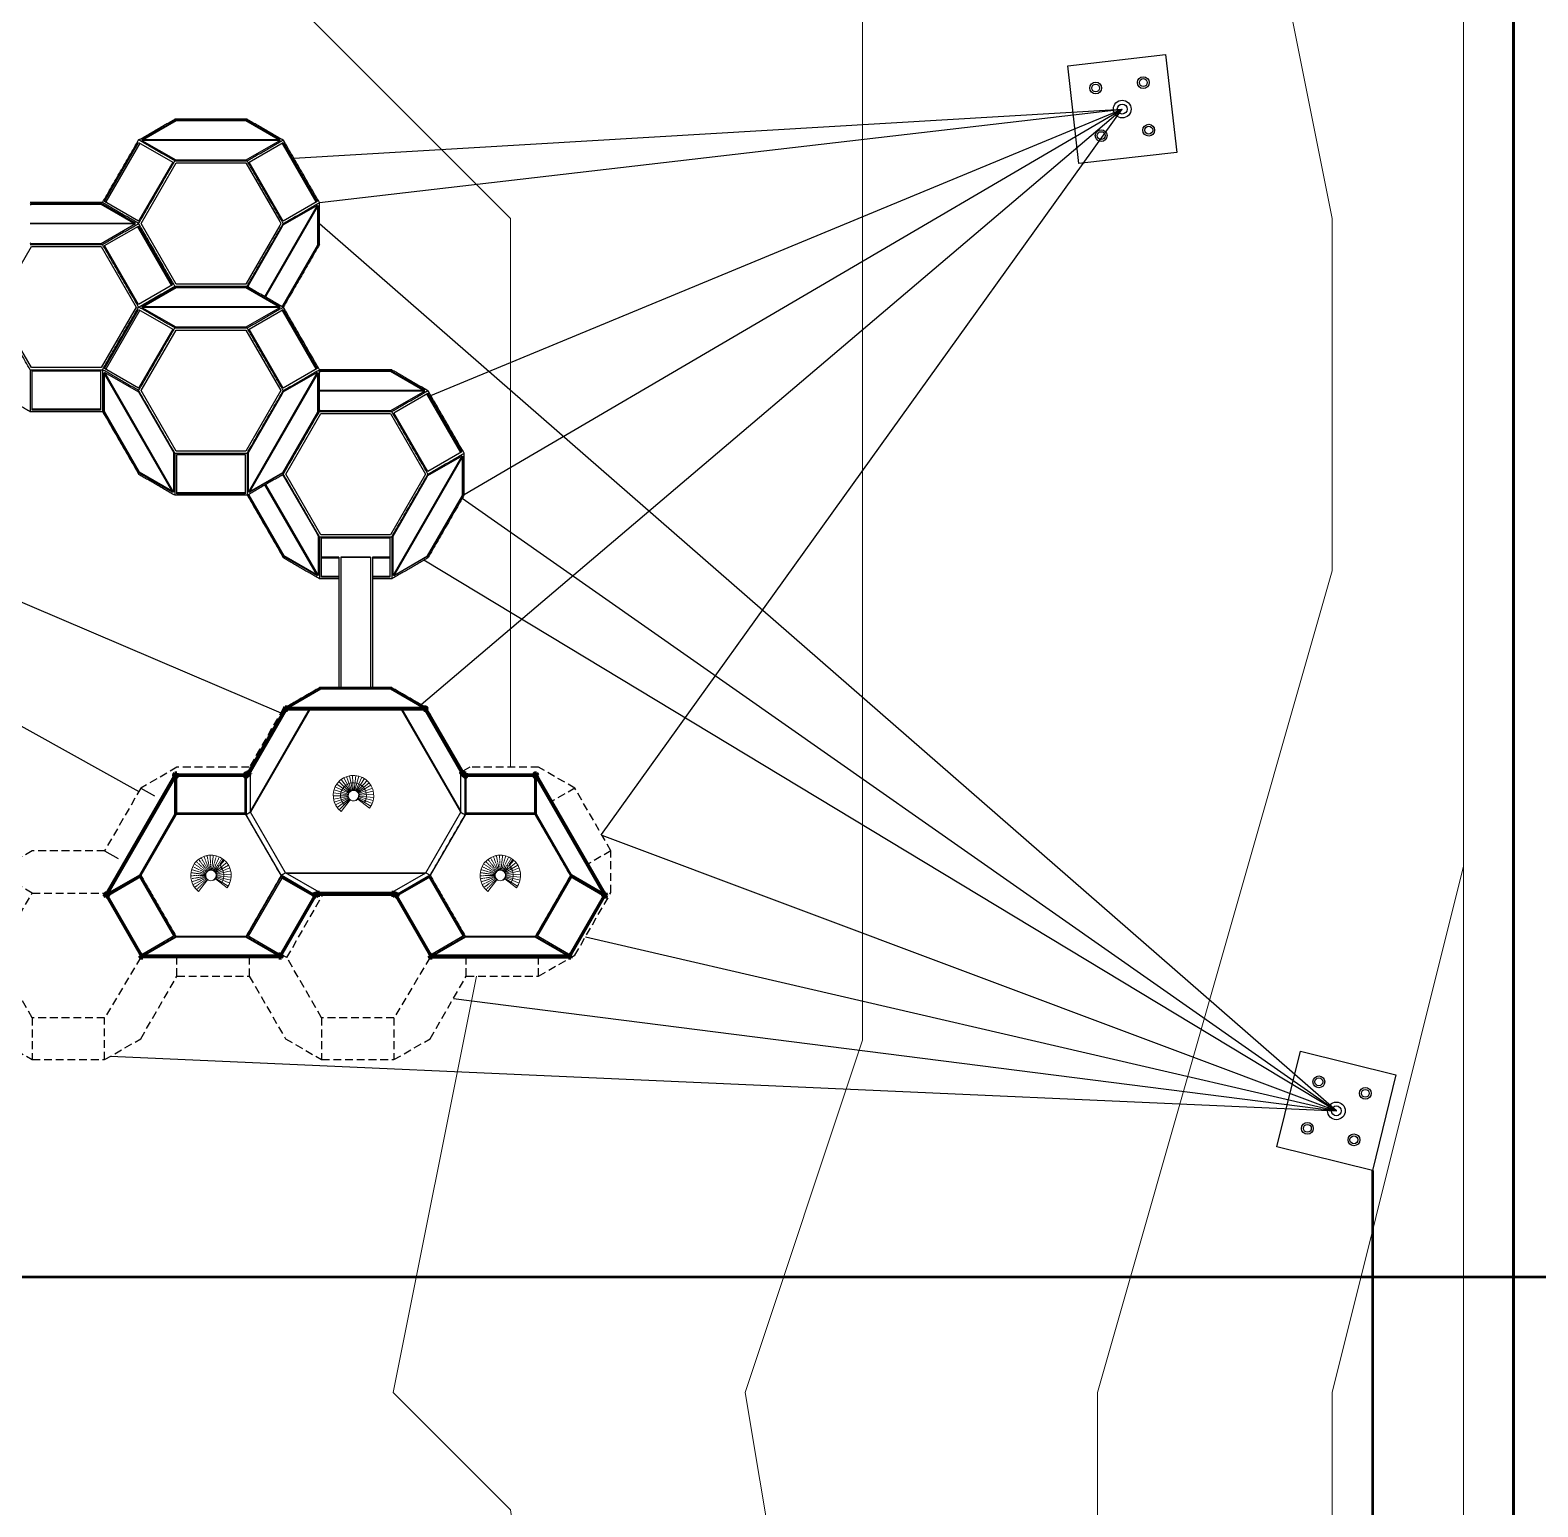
# Model space of a CAD drawing. Header units: millimetres. Extents: x 32551 to 59551, y -21458 to 15116.
# Drawn here: x 47537 to 50600, y 10147 to 13148 of the extents above; entities that cross this region are included whole.
import ezdxf

# ---------------------------------------------------------------- set-up
doc = ezdxf.new("R2010")
doc.units = ezdxf.units.MM
doc.linetypes.add('HIDDEN2', pattern=[4.7625, 3.175, -1.5875])
for name, color, linetype, lineweight, true_color in [('2ND', 120, 'Continuous', 35, 0x39ffb0), ('3RD', 141, 'Continuous', 25, 0x7debff), ('4TH DETAILS', 120, 'Continuous', 15, 0x39ffb0)]:
    doc.layers.add(name, color=color, linetype=linetype, lineweight=lineweight, true_color=true_color)
doc.layers.add('GLOW-EMERALD', color=120, linetype='Continuous', lineweight=70, true_color=0x39ffb0, transparency=0.8)
doc.layers.add('LAYOUT', color=141, linetype='Continuous', lineweight=50, true_color=0x7debff, plot=False)

msp = doc.modelspace()

# ---------------------------------------------------------------- linework, layer by layer
at = {"layer": '2ND', "linetype": 'Continuous'}
for p, q in [((48052.982, 11768.588), (48052.493, 11767.741)), ((48054.936, 11771.973), (48052.982, 11768.588)), ((48059.824, 11771.973), (48054.936, 11771.973)), ((48058.243, 11766.246), (48058.721, 11766.246)), ((48058.721, 11766.246), (48059.181, 11768.632)), ((48059.181, 11768.632), (48336.814, 11768.632)), ((48059.364, 11769.587), (48059.824, 11771.973)), ((48336.63, 11769.587), (48059.364, 11769.587)), ((48336.171, 11771.973), (48336.63, 11769.587)), ((48336.814, 11768.632), (48337.273, 11766.246)), ((48337.273, 11766.246), (48337.751, 11766.246)), ((48340.287, 11766.627), (48413.436, 11639.929)), ((48414.17, 11640.566), (48341.205, 11766.945)), ((48343.502, 11767.741), (48343.012, 11768.588)), ((47979.987, 11642.157), (47977.543, 11637.924)), ((47981.824, 11640.566), (47979.987, 11642.157)), ((48418.451, 11637.924), (48416.008, 11642.157)), ((47829.946, 11632.138), (47692.21, 11393.573)), ((47693.129, 11393.254), (47830.681, 11631.501)), ((47834.919, 11637.961), (47830.552, 11637.961)), ((47834.919, 11634.235), (47834.919, 11637.961)), ((47973.155, 11634.235), (47834.919, 11634.235)), ((47834.919, 11634.051), (47973.155, 11634.051)), ((47984.396, 11638.338), (47982.559, 11639.929)), ((47984.396, 11638.338), (47984.157, 11637.924)), ((47984.396, 11637.51), (47984.157, 11637.924)), ((48422.818, 11637.924), (48418.451, 11637.924)), ((48420.417, 11629.873), (48420.656, 11630.287)), ((48422.818, 11634.198), (48422.818, 11637.924)), ((48561.054, 11634.198), (48422.818, 11634.198)), ((48422.818, 11634.014), (48561.054, 11634.014)), ((48563.216, 11630.287), (48563.455, 11629.873)), ((48563.455, 11629.873), (48565.292, 11631.464)), ((48567.864, 11633.692), (48565.421, 11637.924)), ((48566.027, 11632.101), (48567.864, 11633.692)), ((48123.911, 11395.863), (48123.672, 11396.277)), ((48124.389, 11395.863), (48123.911, 11395.863)), ((48124.848, 11393.477), (48124.389, 11395.863)), ((48271.605, 11395.863), (48271.146, 11393.477)), ((48272.084, 11395.863), (48271.605, 11395.863)), ((48272.323, 11396.277), (48272.084, 11395.863)), ((47692.88, 11388.217), (47761.999, 11268.501)), ((47762.158, 11268.593), (47693.04, 11388.309)), ((47695.186, 11392.045), (47695.425, 11392.459)), ((48115.034, 11388.309), (48045.916, 11268.593)), ((48046.075, 11268.501), (48115.194, 11388.217)), ((48271.146, 11393.477), (48124.848, 11393.477)), ((48125.491, 11390.136), (48125.032, 11392.522)), ((48125.032, 11392.522), (48270.962, 11392.522)), ((48270.962, 11392.522), (48270.503, 11390.136)), ((48280.779, 11388.18), (48349.898, 11268.464)), ((48350.057, 11268.556), (48280.939, 11388.272)), ((48702.933, 11388.272), (48633.815, 11268.556)), ((48633.974, 11268.464), (48703.092, 11388.18)), ((48702.844, 11393.217), (48700.548, 11392.422)), ((48700.548, 11392.422), (48700.787, 11392.008)), ((48706.059, 11394.331), (48703.763, 11393.536)), ((48708.503, 11390.098), (48706.059, 11394.331)), ((47761.999, 11268.501), (47758.772, 11266.638)), ((47758.772, 11266.638), (47760.955, 11262.856)), ((47760.955, 11262.856), (47765.842, 11262.856)), ((47765.385, 11270.456), (47762.158, 11268.593)), ((48041.608, 11268.584), (48041.13, 11268.584)), ((48041.13, 11268.584), (48041.589, 11266.197)), ((48041.773, 11265.243), (48042.232, 11262.856)), ((48042.232, 11262.856), (48047.119, 11262.856)), ((48349.898, 11268.464), (48346.671, 11266.601)), ((48346.671, 11266.601), (48348.854, 11262.819)), ((48348.854, 11262.819), (48353.741, 11262.819)), ((48353.284, 11270.419), (48350.057, 11268.556)), ((48354.2, 11265.206), (48629.672, 11265.206)), ((48629.488, 11266.16), (48354.384, 11266.16)), ((48629.507, 11268.547), (48629.029, 11268.547)), ((48629.029, 11268.547), (48629.488, 11266.16)), ((48630.588, 11270.419), (48629.507, 11268.547)), ((48629.672, 11265.206), (48630.131, 11262.819)), ((48630.131, 11262.819), (48635.018, 11262.819)), ((48633.815, 11268.556), (48630.588, 11270.419)), ((48637.201, 11266.601), (48633.974, 11268.464)), ((48635.018, 11262.819), (48637.201, 11266.601))]:
    msp.add_line(p, q, dxfattribs=at)
for points in [[(48054.789, 11766.945), (47981.824, 11640.566)], [(47982.559, 11639.929), (48055.708, 11766.627)], [(48052.493, 11767.741), (48054.789, 11766.945)], [(48055.708, 11766.627), (48058.004, 11765.831), (48058.243, 11766.246)], [(48343.012, 11768.588), (48341.058, 11771.973), (48336.171, 11771.973)], [(48337.751, 11766.246), (48337.99, 11765.831), (48340.287, 11766.627)], [(48341.205, 11766.945), (48343.502, 11767.741)], [(48416.008, 11642.157), (48414.17, 11640.566)], [(47830.552, 11637.961), (47828.109, 11633.729), (47829.946, 11632.138)], [(47830.681, 11631.501), (47832.518, 11629.91), (47832.757, 11630.325)], [(47832.757, 11630.325), (47834.919, 11630.325), (47834.919, 11634.051)], [(47977.522, 11637.961), (47973.155, 11637.961), (47973.155, 11634.235)], [(47973.155, 11634.051), (47973.155, 11630.325), (47975.317, 11630.325)], [(47975.317, 11630.325), (47975.556, 11629.91), (47979.965, 11633.729)], [(47984.396, 11637.51), (47979.987, 11633.692), (47979.965, 11633.729)], [(48413.436, 11639.929), (48411.599, 11638.338), (48411.838, 11637.924), (48411.599, 11637.51)], [(48411.599, 11637.51), (48416.008, 11633.692), (48420.417, 11629.873)], [(48420.656, 11630.287), (48422.818, 11630.287), (48422.818, 11634.014)], [(48565.421, 11637.924), (48561.054, 11637.924), (48561.054, 11634.198)], [(48561.054, 11634.014), (48561.054, 11630.287), (48563.216, 11630.287)], [(48565.292, 11631.464), (48702.844, 11393.217)], [(48703.763, 11393.536), (48566.027, 11632.101)], [(48118.16, 11394.368), (48123.672, 11396.277)], [(48283.085, 11392.008), (48283.324, 11392.422), (48272.323, 11396.277)], [(47692.21, 11393.573), (47689.914, 11394.368), (47687.47, 11390.136), (47689.653, 11386.354)], [(47689.653, 11386.354), (47692.88, 11388.217)], [(47693.04, 11388.309), (47696.267, 11390.173), (47695.186, 11392.045)], [(47695.425, 11392.459), (47693.129, 11393.254)], [(48112.888, 11392.045), (48111.807, 11390.173), (48115.034, 11388.309)], [(48118.16, 11394.368), (48112.649, 11392.459), (48112.888, 11392.045)], [(48115.194, 11388.217), (48118.421, 11386.354)], [(48118.421, 11386.354), (48120.604, 11390.136), (48125.491, 11390.136)], [(48270.503, 11390.136), (48275.369, 11390.098), (48277.552, 11386.317)], [(48277.552, 11386.317), (48280.779, 11388.18)], [(48280.939, 11388.272), (48284.166, 11390.136), (48283.085, 11392.008)], [(48700.787, 11392.008), (48699.706, 11390.136), (48702.933, 11388.272)], [(48703.092, 11388.18), (48706.32, 11386.317), (48708.503, 11390.098)], [(47766.485, 11266.197), (47766.944, 11268.584), (47766.466, 11268.584), (47765.385, 11270.456)], [(47765.842, 11262.856), (47766.301, 11265.243)], [(47766.301, 11265.243), (48041.773, 11265.243)], [(48041.589, 11266.197), (47766.485, 11266.197)], [(48045.916, 11268.593), (48042.689, 11270.456), (48041.608, 11268.584)], [(48047.119, 11262.856), (48049.302, 11266.638), (48046.075, 11268.501)], [(48354.384, 11266.16), (48354.843, 11268.547), (48354.365, 11268.547), (48353.284, 11270.419)], [(48353.741, 11262.819), (48354.2, 11265.206)]]:
    msp.add_lwpolyline(points, dxfattribs=at)
at = {"layer": '3RD', "linetype": 'Continuous', "ltscale": 10}
for p, q in [((47763.606, 12925.372), (47833.017, 12965.447)), ((47833.017, 12963.325), (47767.28, 12925.372)), ((47833.017, 12963.325), (47833.017, 12965.447)), ((47833.017, 12965.447), (47975.099, 12965.447)), ((47975.099, 12963.325), (47833.017, 12963.325)), ((47975.099, 12963.325), (47975.099, 12965.447)), ((47975.099, 12965.447), (48043.697, 12925.842)), ((48040.837, 12925.372), (47975.099, 12963.325)), ((47687.971, 12799.673), (47757.089, 12919.389)), ((47759.241, 12918.147), (47690.122, 12798.43)), ((47757.089, 12919.389), (47826.207, 12879.484)), ((47764.42, 12923.02), (47763.496, 12923.554)), ((48044.621, 12923.554), (47763.496, 12923.554)), ((47763.606, 12925.372), (48044.511, 12925.372)), ((47833.017, 12883.415), (47764.42, 12923.02)), ((48044.621, 12923.554), (47975.099, 12883.415)), ((47981.843, 12879.445), (48050.961, 12919.351)), ((48043.697, 12925.842), (48044.511, 12925.372)), ((48117.928, 12798.392), (48048.809, 12918.108)), ((48050.961, 12919.351), (48051.028, 12919.235)), ((48051.028, 12919.235), (48120.079, 12799.634)), ((47826.207, 12879.484), (47757.089, 12759.767)), ((47761.977, 12754.725), (47833.018, 12877.772)), ((47975.099, 12883.415), (47833.017, 12883.415)), ((47833.018, 12877.772), (47975.099, 12877.772)), ((47975.099, 12877.772), (48043.696, 12758.958)), ((48050.961, 12759.729), (47981.843, 12879.445)), ((47536.635, 12794.33), (47539.079, 12795.741)), ((47539.079, 12793.62), (47536.635, 12792.209)), ((47539.079, 12793.62), (47539.079, 12795.741)), ((47539.079, 12795.741), (47681.161, 12795.741)), ((47681.161, 12793.62), (47539.079, 12793.62)), ((47681.161, 12793.62), (47681.161, 12795.741)), ((47681.161, 12795.741), (47749.758, 12756.136)), ((47746.898, 12755.666), (47681.161, 12793.62)), ((47757.089, 12759.767), (47687.971, 12799.673)), ((48013.531, 12606.668), (48120.561, 12792.049)), ((48122.069, 12791.038), (48015.1, 12605.763)), ((48120.079, 12799.634), (48051.028, 12759.767)), ((48051.028, 12751.904), (48120.561, 12792.049)), ((48120.967, 12711.524), (48120.967, 12789.129)), ((48122.069, 12791.038), (48122.069, 12710.888)), ((47536.635, 12755.666), (47750.573, 12755.666)), ((47750.683, 12753.848), (47536.635, 12753.848)), ((47750.683, 12753.848), (47681.161, 12713.71)), ((47687.904, 12709.739), (47757.022, 12749.645)), ((47749.758, 12756.136), (47750.573, 12755.666)), ((47823.989, 12628.686), (47754.871, 12748.403)), ((47757.022, 12749.645), (47757.089, 12749.529)), ((47757.089, 12749.529), (47826.141, 12629.928)), ((47833.018, 12631.679), (47761.977, 12754.725)), ((48043.696, 12750.492), (47975.099, 12631.679)), ((47979.987, 12628.857), (48048.584, 12747.671)), ((48043.696, 12758.958), (48046.14, 12754.725)), ((48046.14, 12754.725), (48043.696, 12750.492)), ((48048.584, 12747.671), (48051.028, 12751.904)), ((48051.028, 12759.767), (48050.961, 12759.729)), ((47539.079, 12713.71), (47536.635, 12715.121)), ((47681.161, 12713.71), (47539.079, 12713.71)), ((47468.038, 12585.02), (47539.079, 12708.066)), ((47539.079, 12708.066), (47681.16, 12708.066)), ((47681.16, 12708.066), (47752.201, 12585.02)), ((47757.022, 12590.023), (47687.904, 12709.739)), ((48049.926, 12588.478), (48120.967, 12711.524)), ((48122.069, 12710.888), (48053.471, 12592.074)), ((48120.967, 12711.524), (48122.069, 12710.888)), ((47826.141, 12629.928), (47757.089, 12590.062)), ((47763.606, 12585.96), (47833.017, 12626.035)), ((47833.017, 12623.914), (47767.28, 12585.96)), ((47833.017, 12623.914), (47833.017, 12626.035)), ((47833.017, 12626.035), (47975.099, 12626.035)), ((47975.099, 12623.914), (47833.017, 12623.914)), ((47975.099, 12631.679), (47833.018, 12631.679)), ((47975.099, 12623.914), (47975.099, 12626.035)), ((47975.099, 12626.035), (48043.697, 12586.431)), ((48040.837, 12585.96), (47975.099, 12623.914)), ((47979.987, 12626.035), (47979.987, 12628.857)), ((48053.471, 12592.074), (48051.028, 12587.841)), ((47539.079, 12461.973), (47468.038, 12585.02)), ((47752.201, 12585.02), (47681.16, 12461.973)), ((47687.971, 12460.261), (47757.089, 12579.978)), ((47759.241, 12578.736), (47690.122, 12459.019)), ((47757.089, 12590.062), (47757.022, 12590.023)), ((47757.089, 12579.978), (47826.207, 12540.072)), ((47764.42, 12583.609), (47763.496, 12584.143)), ((48044.621, 12584.143), (47763.496, 12584.143)), ((47763.606, 12585.96), (48044.511, 12585.96)), ((47833.017, 12544.004), (47764.42, 12583.609)), ((48044.621, 12584.143), (47975.099, 12544.004)), ((47981.843, 12540.034), (48050.961, 12579.939)), ((48043.697, 12586.431), (48044.511, 12585.96)), ((48047.482, 12587.067), (48049.926, 12588.478)), ((48051.028, 12587.841), (48048.584, 12586.431)), ((48117.928, 12458.981), (48048.809, 12578.697)), ((48049.926, 12588.478), (48051.028, 12587.841)), ((48050.961, 12579.939), (48051.028, 12579.824)), ((48051.028, 12579.824), (48120.079, 12460.223)), ((47826.207, 12540.072), (47757.089, 12420.356)), ((47761.977, 12415.314), (47833.018, 12538.36)), ((47975.099, 12544.004), (47833.017, 12544.004)), ((47833.018, 12538.36), (47975.099, 12538.36)), ((47975.099, 12538.36), (48046.14, 12415.314)), ((48050.961, 12420.317), (47981.843, 12540.034)), ((47681.16, 12461.973), (47539.079, 12461.973)), ((47541.001, 12455.22), (47679.238, 12455.22)), ((47541.001, 12375.409), (47541.001, 12455.22)), ((47679.238, 12455.22), (47679.238, 12375.409)), ((47686.048, 12371.477), (47686.048, 12451.627)), ((47826.501, 12208.355), (47686.048, 12451.627)), ((47687.489, 12452.676), (47688.492, 12452.097)), ((47687.489, 12452.676), (47828.13, 12209.079)), ((47687.885, 12372.537), (47687.885, 12448.445)), ((47757.089, 12420.356), (47687.971, 12460.261)), ((47688.492, 12452.097), (47757.089, 12412.492)), ((47979.987, 12209.156), (48120.561, 12452.637)), ((48122.069, 12451.627), (47981.616, 12208.355)), ((48120.079, 12460.223), (48051.028, 12420.356)), ((48051.028, 12412.492), (48120.561, 12452.637)), ((48120.967, 12372.113), (48120.967, 12449.718)), ((48122.069, 12451.627), (48122.069, 12371.477)), ((48124.512, 12454.919), (48126.956, 12456.33)), ((48126.956, 12454.208), (48124.512, 12452.797)), ((48126.956, 12454.208), (48126.956, 12456.33)), ((48126.956, 12456.33), (48269.038, 12456.33)), ((48269.038, 12454.208), (48126.956, 12454.208)), ((48269.038, 12454.208), (48269.038, 12456.33)), ((48269.038, 12456.33), (48337.636, 12416.725)), ((48334.776, 12416.255), (48269.038, 12454.208)), ((47757.089, 12412.492), (47825.686, 12293.678)), ((47833.018, 12292.268), (47761.977, 12415.314)), ((48046.14, 12415.314), (47975.099, 12292.268)), ((47979.987, 12289.446), (48048.584, 12408.26)), ((48048.584, 12408.26), (48051.028, 12412.492)), ((48051.028, 12420.356), (48050.961, 12420.317)), ((48124.512, 12416.255), (48338.45, 12416.255)), ((48338.56, 12414.437), (48124.512, 12414.437)), ((48338.56, 12414.437), (48269.038, 12374.299)), ((48275.781, 12370.328), (48344.9, 12410.234)), ((48337.636, 12416.725), (48338.45, 12416.255)), ((48411.867, 12289.275), (48342.748, 12408.992)), ((48344.9, 12410.234), (48344.967, 12410.118)), ((48344.967, 12410.118), (48414.018, 12290.517)), ((47541.001, 12377.893), (47679.238, 12377.893)), ((48126.956, 12374.299), (48124.512, 12375.709)), ((47679.238, 12375.409), (47541.001, 12375.409)), ((47687.885, 12372.537), (47686.048, 12371.477)), ((47757.089, 12248.43), (47686.048, 12371.477)), ((47758.926, 12249.491), (47687.885, 12372.537)), ((48049.926, 12249.067), (48120.967, 12372.113)), ((48122.069, 12371.477), (48053.471, 12252.663)), ((48055.916, 12245.608), (48126.956, 12368.655)), ((48120.967, 12372.113), (48122.069, 12371.477)), ((48269.038, 12374.299), (48126.956, 12374.299)), ((48126.956, 12368.655), (48269.038, 12368.655)), ((48269.038, 12368.655), (48340.079, 12245.608)), ((48344.9, 12250.612), (48275.781, 12370.328)), ((47825.686, 12293.678), (47828.13, 12289.446)), ((47828.13, 12289.446), (47828.13, 12209.079)), ((47975.099, 12292.268), (47833.018, 12292.268)), ((47834.94, 12285.514), (47973.177, 12285.514)), ((47834.94, 12205.703), (47834.94, 12285.514)), ((47973.177, 12285.514), (47973.177, 12205.703)), ((47979.987, 12209.156), (47979.987, 12289.446)), ((48414.018, 12290.517), (48344.967, 12250.65)), ((48273.926, 12039.45), (48414.5, 12282.932)), ((48416.008, 12281.921), (48275.555, 12038.65)), ((48344.967, 12242.787), (48414.5, 12282.932)), ((48414.905, 12202.408), (48414.905, 12280.012)), ((48416.008, 12281.921), (48416.008, 12201.771)), ((47758.926, 12249.491), (47757.089, 12248.43)), ((47759.533, 12247.019), (47757.089, 12248.43)), ((47824.664, 12211.537), (47758.926, 12249.491)), ((47826.501, 12208.355), (47759.533, 12247.019)), ((48051.028, 12248.43), (47981.616, 12208.355)), ((47982.718, 12210.264), (48049.926, 12249.067)), ((48120.44, 12038.65), (48013.471, 12223.925)), ((48015.006, 12224.811), (48122.069, 12039.373)), ((48048.584, 12244.198), (48051.028, 12242.787)), ((48049.926, 12249.067), (48051.028, 12248.43)), ((48053.471, 12252.663), (48051.028, 12248.43)), ((48051.028, 12242.787), (48119.625, 12123.973)), ((48126.956, 12122.562), (48055.916, 12245.608)), ((48340.079, 12245.608), (48269.038, 12122.562)), ((48273.926, 12119.74), (48342.523, 12238.554)), ((48342.523, 12238.554), (48344.967, 12242.787)), ((48344.967, 12250.65), (48344.9, 12250.612)), ((47834.94, 12208.187), (47973.177, 12208.187)), ((47973.177, 12205.703), (47834.94, 12205.703)), ((47979.987, 12201.771), (47979.987, 12204.593)), ((47981.824, 12202.832), (47979.987, 12201.771)), ((48051.028, 12078.725), (47979.987, 12201.771)), ((47981.824, 12202.832), (47981.824, 12205.654)), ((48052.865, 12079.785), (47981.824, 12202.832)), ((48343.864, 12079.361), (48414.905, 12202.408)), ((48416.008, 12201.771), (48347.41, 12082.957)), ((48414.905, 12202.408), (48416.008, 12201.771)), ((48119.625, 12123.973), (48122.069, 12119.74)), ((48122.069, 12119.74), (48122.069, 12039.373)), ((48269.038, 12122.562), (48126.956, 12122.562)), ((48128.879, 12115.808), (48267.116, 12115.808)), ((48128.879, 12035.997), (48128.879, 12115.808)), ((48267.116, 12115.808), (48267.116, 12035.997)), ((48273.926, 12039.45), (48273.926, 12119.74)), ((48052.865, 12079.785), (48051.028, 12078.725)), ((48120.44, 12038.65), (48051.028, 12078.725)), ((48118.603, 12041.832), (48052.865, 12079.785)), ((48163.631, 12077.163), (48128.879, 12077.163)), ((48163.631, 12074.642), (48128.879, 12074.642)), ((48163.631, 12077.163), (48163.631, 11812.143)), ((48227.997, 12077.163), (48167.997, 12077.163)), ((48167.997, 12077.163), (48167.997, 11812.143)), ((48227.997, 12075.946), (48167.997, 12075.946)), ((48227.997, 12077.163), (48227.997, 11812.143)), ((48267.116, 12077.163), (48232.363, 12077.163)), ((48232.363, 12077.163), (48232.363, 11812.143)), ((48267.116, 12074.642), (48232.363, 12074.642)), ((48344.967, 12078.725), (48275.555, 12038.65)), ((48276.657, 12040.559), (48343.864, 12079.361)), ((48343.864, 12079.361), (48344.967, 12078.725)), ((48347.41, 12082.957), (48344.967, 12078.725)), ((48128.879, 12038.482), (48163.631, 12038.482)), ((48163.631, 12035.997), (48128.879, 12035.997)), ((48232.363, 12038.482), (48267.116, 12038.482)), ((48267.116, 12035.997), (48232.363, 12035.997)), ((48126.956, 11808.611), (48059.364, 11769.587)), ((48059.824, 11771.973), (48126.956, 11810.732)), ((48126.956, 11808.611), (48126.956, 11810.732)), ((48126.956, 11810.732), (48269.038, 11810.732)), ((48269.038, 11808.611), (48126.956, 11808.611)), ((48269.038, 11810.732), (48336.171, 11771.973)), ((48269.038, 11808.611), (48269.038, 11810.732)), ((48336.63, 11769.587), (48269.038, 11808.611)), ((48105.406, 11768.632), (47984.396, 11559.271)), ((47984.396, 11561.153), (48104.184, 11768.632)), ((48058.004, 11765.831), (48058.721, 11766.246)), ((48062.855, 11768.632), (48058.721, 11766.246)), ((48411.599, 11559.272), (48290.724, 11768.632)), ((48291.81, 11768.632), (48411.599, 11561.153)), ((48337.273, 11766.246), (48333.139, 11768.632)), ((48337.273, 11766.246), (48337.99, 11765.831)), ((47828.109, 11628.956), (47828.109, 11633.729)), ((47830.681, 11554.701), (47830.681, 11631.501)), ((47832.518, 11629.91), (47832.518, 11553.64)), ((47834.919, 11555.027), (47834.919, 11630.325)), ((47973.155, 11630.325), (47973.155, 11555.027)), ((47975.317, 11630.325), (47975.317, 11553.779)), ((47975.556, 11629.91), (47975.556, 11553.64)), ((47979.965, 11633.729), (47979.965, 11630.776)), ((47984.396, 11558.719), (47984.396, 11638.338)), ((48411.599, 11558.719), (48411.599, 11638.338)), ((48420.417, 11629.873), (48420.417, 11553.603)), ((48422.818, 11554.99), (48422.818, 11630.287)), ((48561.054, 11630.287), (48561.054, 11554.99)), ((48563.455, 11553.603), (48563.455, 11629.873)), ((48565.292, 11554.664), (48565.292, 11631.464)), ((48567.864, 11633.692), (48567.864, 11628.919)), ((47759.64, 11431.655), (47830.681, 11554.701)), ((47832.518, 11553.64), (47761.477, 11430.594)), ((47830.681, 11554.701), (47832.518, 11553.64)), ((47834.919, 11557.511), (47973.155, 11557.511)), ((47973.155, 11555.027), (47834.919, 11555.027)), ((47984.396, 11558.719), (47975.556, 11553.64)), ((48046.597, 11430.594), (47975.556, 11553.64)), ((48055.437, 11435.673), (47984.396, 11558.719)), ((48340.557, 11435.673), (48411.599, 11558.719)), ((48420.417, 11553.603), (48349.376, 11430.557)), ((48411.599, 11558.719), (48416.008, 11556.174)), ((48416.008, 11556.149), (48420.417, 11553.603)), ((48422.818, 11557.474), (48561.054, 11557.474)), ((48561.054, 11554.99), (48422.818, 11554.99)), ((48565.292, 11554.664), (48563.455, 11553.603)), ((48563.694, 11553.189), (48563.455, 11553.603)), ((48634.496, 11430.557), (48563.694, 11553.189)), ((48636.333, 11431.617), (48565.292, 11554.664)), ((47693.129, 11393.254), (47759.64, 11431.655)), ((47761.477, 11430.594), (47695.425, 11392.459)), ((47696.267, 11390.173), (47761.41, 11427.783)), ((47828.377, 11306.824), (47759.258, 11426.541)), ((47759.64, 11431.655), (47761.477, 11430.594)), ((47761.41, 11427.783), (47761.477, 11427.667)), ((47761.477, 11427.667), (47830.528, 11308.066)), ((47977.479, 11308.105), (48046.597, 11427.822)), ((48051.006, 11433.139), (48046.597, 11430.594)), ((48112.649, 11392.459), (48046.597, 11430.594)), ((48046.597, 11427.822), (48111.807, 11390.173)), ((48048.749, 11426.579), (48047.952, 11425.2)), ((48051.006, 11433.139), (48055.426, 11435.691)), ((48123.672, 11396.277), (48055.437, 11435.673)), ((48055.915, 11435.397), (48340.079, 11435.397)), ((48338.45, 11434.456), (48057.544, 11434.456)), ((48272.323, 11396.277), (48340.557, 11435.673)), ((48349.376, 11430.557), (48283.324, 11392.422)), ((48284.166, 11390.136), (48349.309, 11427.746)), ((48340.557, 11435.673), (48349.376, 11430.557)), ((48416.276, 11306.787), (48347.157, 11426.504)), ((48349.376, 11427.63), (48418.427, 11308.029)), ((48353.675, 11435.383), (48353.742, 11435.267)), ((48565.378, 11308.068), (48634.496, 11427.784)), ((48636.648, 11426.542), (48567.529, 11306.826)), ((48636.333, 11431.617), (48634.496, 11430.557)), ((48700.548, 11392.422), (48634.496, 11430.557)), ((48634.496, 11427.784), (48699.706, 11390.136)), ((48702.844, 11393.217), (48636.333, 11431.617)), ((47689.914, 11394.368), (47694.047, 11396.755)), ((48047.673, 11424.716), (47979.63, 11306.863)), ((48049.084, 11424.117), (48047.58, 11424.985)), ((48114.052, 11386.607), (48049.084, 11424.117)), ((48119.581, 11395.817), (48119.422, 11395.909)), ((48123.672, 11396.277), (48124.389, 11395.863)), ((48124.389, 11395.863), (48124.03, 11396.07)), ((48272.323, 11396.277), (48271.605, 11395.863)), ((48701.926, 11396.718), (48706.059, 11394.331)), ((47830.528, 11308.066), (47765.385, 11270.456)), ((47832.996, 11304.597), (47766.485, 11266.197)), ((47766.944, 11268.584), (47832.996, 11306.719)), ((47832.996, 11306.719), (47975.078, 11306.719)), ((47832.996, 11304.597), (47832.996, 11306.719)), ((47975.078, 11304.597), (47832.996, 11304.597)), ((47975.078, 11306.719), (48041.13, 11268.584)), ((47975.078, 11304.597), (47975.078, 11306.719)), ((48041.589, 11266.197), (47975.078, 11304.597)), ((48042.689, 11270.456), (47977.479, 11308.105)), ((48418.427, 11308.029), (48353.284, 11270.419)), ((48420.895, 11304.56), (48354.384, 11266.16)), ((48354.843, 11268.547), (48420.895, 11306.682)), ((48420.895, 11306.682), (48562.977, 11306.682)), ((48420.895, 11304.56), (48420.895, 11306.682)), ((48562.977, 11304.56), (48420.895, 11304.56)), ((48562.977, 11306.682), (48629.029, 11268.547)), ((48562.977, 11304.56), (48562.977, 11306.682)), ((48629.488, 11266.16), (48562.977, 11304.56)), ((48630.588, 11270.419), (48565.378, 11308.068)), ((47769.976, 11265.243), (47765.842, 11262.856)), ((48042.232, 11262.856), (48038.098, 11265.243)), ((48357.875, 11265.206), (48353.741, 11262.819)), ((48630.131, 11262.819), (48625.997, 11265.206))]:
    msp.add_line(p, q, dxfattribs=at)
at = {"layer": '3RD', "ltscale": 10}
for p, q in [((48072.319, 12887.59), (49755.466, 12987.14)), ((48124.377, 12797.423), (49755.466, 12987.14)), ((48331.004, 11777.778), (49755.466, 12987.14)), ((48350.594, 12405.604), (49755.466, 12987.14)), ((48418.483, 12204.359), (49755.466, 12987.14)), ((48697.609, 11513.546), (49755.466, 12987.14)), ((50190.584, 10952.014), (48124.512, 12753.842)), ((48414.721, 12196.721), (50190.584, 10952.014)), ((47196.592, 12123.253), (48045.933, 11760.817)), ((46976.907, 12033.458), (47757.703, 11601.049)), ((48698.358, 11512.21), (50190.584, 10952.014)), ((48664.747, 11305.408), (50190.584, 10952.014)), ((48396.444, 11180.105), (50190.584, 10952.014)), ((47699.703, 11062.853), (50190.584, 10952.014))]:
    msp.add_line(p, q, dxfattribs=at)
at = {"layer": '3RD', "linetype": 'HIDDEN2', "ltscale": 5}
for p, q in [((48416.008, 11642.157), (48341.058, 11771.973)), ((48569.787, 11650.049), (48429.678, 11650.049)), ((48643.272, 11607.623), (48569.787, 11650.049)), ((48643.272, 11607.623), (48595.937, 11580.295)), ((48716.756, 11480.344), (48643.272, 11607.623)), ((48716.756, 11480.344), (48669.422, 11453.015)), ((48716.756, 11395.491), (48716.756, 11480.344)), ((48643.272, 11268.212), (48716.756, 11395.491)), ((48569.787, 11225.785), (48643.272, 11268.212)), ((48569.787, 11225.785), (48569.787, 11265.206)), ((47687.971, 11056.08), (47687.971, 11140.933))]:
    msp.add_line(p, q, dxfattribs=at)
at = {"layer": '3RD', "linetype": 'HIDDEN2', "ltscale": 10}
for p, q in [((48429.678, 11650.049), (48416.008, 11642.157)), ((47761.455, 11607.623), (47802.208, 11584.094)), ((47687.971, 11480.344), (47728.723, 11456.815)), ((48058.203, 11263.347), (48046.875, 11269.887))]:
    msp.add_line(p, q, dxfattribs=at)
at = {"layer": '3RD', "ltscale": 10}
for points in [[(49644.754, 13075.135), (49843.46, 13097.852), (49866.177, 12899.146), (49667.471, 12876.429)], [(50117.394, 11073.023), (50311.593, 11025.204), (50263.774, 10831.005), (50069.575, 10878.823)]]:
    msp.add_lwpolyline(points, close=True, dxfattribs=at)
msp.add_lwpolyline([(48336.769, 12071.17), (50190.584, 10952.014)], dxfattribs=at)
at = {"layer": '3RD', "linetype": 'HIDDEN2', "ltscale": 5}
for points in [[(48054.936, 11771.973), (48051.028, 11769.717), (47981.909, 11650.049), (47834.94, 11650.049), (47761.455, 11607.623), (47687.971, 11480.344), (47541.001, 11480.344), (47467.517, 11437.917), (47394.032, 11310.638), (47394.032, 11225.785), (47467.517, 11098.506), (47541.001, 11056.08), (47687.971, 11056.08), (47761.455, 11098.506), (47834.94, 11225.785), (47834.94, 11265.243)], [(47467.517, 11268.212), (47541.001, 11394.368), (47467.517, 11437.917)], [(47541.001, 11394.368), (47689.914, 11394.368)], [(48128.879, 11140.933), (48058.203, 11263.347), (48131.323, 11391.258)], [(47541.001, 11140.933), (47467.517, 11268.212), (47394.032, 11310.638)], [(47760.955, 11262.856), (47687.971, 11140.933), (47541.001, 11140.933), (47541.001, 11056.08)], [(47981.909, 11265.243), (47981.909, 11225.785), (48055.394, 11098.506), (48128.879, 11056.08), (48275.848, 11056.08), (48349.333, 11098.506), (48422.818, 11225.785), (48422.818, 11265.206)], [(48348.854, 11262.819), (48275.848, 11140.933), (48275.848, 11056.08)], [(47834.94, 11225.785), (47981.909, 11225.785)], [(48422.818, 11225.785), (48569.787, 11225.785)], [(48275.848, 11140.933), (48128.879, 11140.933), (48128.879, 11056.08)]]:
    msp.add_lwpolyline(points, dxfattribs=at)
at = {"layer": '3RD'}
for centre, radius in [((49798.287, 13041.017), 12), ((49701.59, 13029.962), 12), ((49701.59, 13029.962), 8), ((49798.287, 13041.017), 8), ((49755.466, 12987.14), 17.94), ((49755.466, 12987.14), 10), ((49712.644, 12933.264), 12), ((49712.644, 12933.264), 8), ((49809.342, 12944.319), 12), ((49809.342, 12944.319), 8), ((50154.967, 11010.901), 12), ((50154.967, 11010.901), 8), ((50249.471, 10987.631), 12), ((50190.584, 10952.014), 17.94), ((50249.471, 10987.631), 8), ((50190.584, 10952.014), 10), ((50131.697, 10916.397), 12), ((50131.697, 10916.397), 8), ((50226.201, 10893.126), 12), ((50226.201, 10893.126), 8)]:
    msp.add_circle(centre, radius, dxfattribs=at)
at = {"layer": '3RD', "linetype": 'Continuous', "ltscale": 10}
for points in [[(47757.089, 12924.431), (47830.574, 12966.857)], [(47977.543, 12966.857), (47830.574, 12966.857)], [(47977.543, 12966.857), (48051.028, 12924.431)], [(47683.604, 12797.152), (47757.089, 12924.431)], [(47830.574, 12882.005), (47757.089, 12924.431)], [(47977.543, 12882.005), (48051.028, 12924.431)], [(48124.512, 12797.152), (48051.028, 12924.431)], [(47757.089, 12754.725), (47830.574, 12882.005)], [(47830.574, 12882.005), (47977.543, 12882.005)], [(48051.028, 12754.725), (47977.543, 12882.005)], [(47683.604, 12797.152), (47536.635, 12797.152)], [(47757.089, 12754.725), (47683.604, 12797.152)], [(48051.028, 12754.725), (48124.512, 12797.152)], [(48124.512, 12712.299), (48124.512, 12797.152)], [(47683.604, 12712.299), (47757.089, 12754.725)], [(47830.574, 12627.446), (47757.089, 12754.725)], [(47977.543, 12627.446), (48051.028, 12754.725)], [(47536.635, 12712.299), (47683.604, 12712.299)], [(47757.089, 12585.02), (47683.604, 12712.299)], [(48124.512, 12712.299), (48051.028, 12585.02)], [(47757.089, 12585.02), (47830.574, 12627.446)], [(47830.574, 12627.446), (47977.543, 12627.446)], [(47977.543, 12627.446), (48051.028, 12585.02)], [(47536.635, 12457.74), (47463.15, 12585.02)], [(47683.604, 12457.74), (47757.089, 12585.02)], [(47830.574, 12542.593), (47757.089, 12585.02)], [(47977.543, 12542.593), (48051.028, 12585.02)], [(48124.512, 12457.74), (48051.028, 12585.02)], [(47757.089, 12415.314), (47830.574, 12542.593)], [(47830.574, 12542.593), (47977.543, 12542.593)], [(48051.028, 12415.314), (47977.543, 12542.593)], [(47536.635, 12457.74), (47683.604, 12457.74)], [(47536.635, 12457.74), (47536.635, 12372.888)], [(47757.089, 12415.314), (47683.604, 12457.74)], [(47683.604, 12457.74), (47683.604, 12372.888)], [(48051.028, 12415.314), (48124.512, 12457.74)], [(48124.512, 12372.888), (48124.512, 12457.74)], [(48271.482, 12457.74), (48124.512, 12457.74)], [(48271.482, 12457.74), (48344.967, 12415.314)], [(47463.15, 12415.314), (47536.635, 12372.888)], [(47830.574, 12288.035), (47757.089, 12415.314)], [(47977.543, 12288.035), (48051.028, 12415.314)], [(48271.482, 12372.888), (48344.967, 12415.314)], [(48418.451, 12288.035), (48344.967, 12415.314)], [(47536.635, 12372.888), (47683.604, 12372.888)], [(47683.604, 12372.888), (47757.089, 12245.608)], [(48051.028, 12245.608), (48124.512, 12372.888)], [(48124.512, 12372.888), (48271.482, 12372.888)], [(48344.967, 12245.608), (48271.482, 12372.888)], [(47830.574, 12288.035), (47977.543, 12288.035)], [(47830.574, 12288.035), (47830.574, 12203.182)], [(47977.543, 12288.035), (47977.543, 12203.182)], [(48344.967, 12245.608), (48418.451, 12288.035)], [(48418.451, 12203.182), (48418.451, 12288.035)], [(47757.089, 12245.608), (47830.574, 12203.182)], [(47977.543, 12203.182), (48051.028, 12245.608)], [(48124.512, 12118.329), (48051.028, 12245.608)], [(48271.482, 12118.329), (48344.967, 12245.608)], [(47830.574, 12203.182), (47977.543, 12203.182)], [(47977.543, 12203.182), (48051.028, 12075.903)], [(48418.451, 12203.182), (48344.967, 12075.903)], [(48124.512, 12118.329), (48271.482, 12118.329)], [(48124.512, 12118.329), (48124.512, 12033.476)], [(48271.482, 12118.329), (48271.482, 12033.476)], [(48051.028, 12075.903), (48124.512, 12033.476)], [(48271.482, 12033.476), (48344.967, 12075.903)], [(48124.512, 12033.476), (48163.631, 12033.476)], [(48232.363, 12033.476), (48271.482, 12033.476)], [(48054.936, 11771.973), (48124.512, 11812.143)], [(48271.482, 11812.143), (48124.512, 11812.143)], [(48271.482, 11812.143), (48341.058, 11771.973)], [(47832.757, 11553.779), (47832.757, 11630.325)], [(47973.155, 11553.779), (47973.155, 11630.325)], [(48420.656, 11553.742), (48420.656, 11630.287)], [(48563.216, 11553.742), (48563.216, 11630.287)], [(47761.477, 11430.318), (47832.757, 11553.779)], [(48349.376, 11430.281), (48420.656, 11553.742)], [(48563.216, 11553.742), (48420.656, 11553.742)], [(48634.496, 11430.281), (48563.216, 11553.742)], [(47695.186, 11392.045), (47761.477, 11430.318)], [(47761.477, 11430.318), (47832.757, 11306.857)], [(48046.597, 11430.318), (47975.317, 11306.857)], [(48046.597, 11430.318), (48112.888, 11392.045)], [(48283.085, 11392.008), (48349.376, 11430.281)], [(48349.376, 11430.281), (48420.656, 11306.82)], [(48634.496, 11430.281), (48563.216, 11306.82)], [(48634.496, 11430.281), (48700.787, 11392.008)], [(47766.466, 11268.584), (47832.757, 11306.857)], [(47832.757, 11306.857), (47975.317, 11306.857)], [(47975.317, 11306.857), (48041.608, 11268.584)], [(48354.365, 11268.547), (48420.656, 11306.82)], [(48420.656, 11306.82), (48563.216, 11306.82)], [(48563.216, 11306.82), (48629.507, 11268.547)]]:
    msp.add_open_spline(points, degree=1, dxfattribs=at)
msp.add_open_spline([(47975.317, 11553.779), (47973.155, 11553.779), (47832.757, 11553.779)], degree=1, knots=[0, 0, 0.01516389, 1, 1], dxfattribs=at)
at = {"layer": '3RD', "linetype": 'Continuous', "ltscale": 10, "extrusion": (1.71451e-10, 9.89874e-11, -1)}
msp.add_open_spline([(48046.597, 11430.318), (47977.04, 11550.794), (47975.317, 11553.779)], degree=1, knots=[0, 0, 0.975826496, 0.996645071, 0.996645071], dxfattribs=at)
at = {"layer": '4TH DETAILS', "linetype": 'Continuous'}
for p, q in [((48183.469, 11597.292), (48156.449, 11610.327)), ((48184.341, 11598.791), (48159.645, 11615.824)), ((48163.648, 11620.764), (48185.432, 11600.138)), ((48168.362, 11625.03), (48186.718, 11601.302)), ((48173.676, 11628.521), (48188.167, 11602.254)), ((48189.746, 11602.972), (48179.463, 11631.154)), ((48191.416, 11603.439), (48185.586, 11632.867)), ((48191.899, 11633.618), (48193.137, 11603.644)), ((48198.253, 11633.39), (48194.87, 11603.582)), ((48196.573, 11603.254), (48204.496, 11632.189)), ((48198.205, 11602.668), (48210.481, 11630.042)), ((48199.728, 11601.839), (48216.065, 11627.001)), ((48201.105, 11600.786), (48221.114, 11623.138)), ((48202.304, 11599.533), (48225.511, 11618.545)), ((48229.149, 11613.331), (48203.296, 11598.111)), ((48152.355, 11591.853), (48182.353, 11592.253)), ((48182.463, 11593.984), (48152.761, 11598.198)), ((48182.509, 11590.526), (48152.93, 11585.521)), ((48182.838, 11595.677), (48154.136, 11604.405)), ((48154.471, 11579.352), (48182.93, 11588.844)), ((48183.603, 11587.246), (48156.941, 11573.494)), ((48184.515, 11585.771), (48160.283, 11568.085)), ((48164.416, 11563.253), (48185.642, 11584.453)), ((48226.197, 11567.123), (48202.491, 11585.509)), ((48228.735, 11570.788), (48202.699, 11586.676)), ((48203.126, 11586.416), (48202.705, 11585.794)), ((48203.991, 11588.088), (48231.697, 11576.582)), ((48204.058, 11596.553), (48231.943, 11607.619)), ((48204.531, 11589.736), (48233.676, 11582.624)), ((48204.572, 11594.897), (48233.826, 11601.547)), ((48234.703, 11588.899), (48204.811, 11591.448)), ((48204.825, 11593.182), (48234.753, 11595.257)), ((47894.308, 11470.363), (47900.589, 11471.317)), ((47895.185, 11470.565), (47894.454, 11470.398)), ((47894.457, 11470.385), (47894.454, 11470.398)), ((47895.115, 11470.549), (47895.121, 11470.552)), ((47895.121, 11470.552), (47895.185, 11470.565)), ((47895.185, 11470.565), (47895.201, 11470.499)), ((47900.584, 11471.382), (47906.937, 11471.36)), ((47900.733, 11471.394), (47901.481, 11471.447)), ((47900.734, 11471.381), (47900.733, 11471.394)), ((47901.41, 11471.442), (47901.417, 11471.443)), ((47901.481, 11471.447), (47901.417, 11471.443)), ((47901.481, 11471.447), (47901.487, 11471.379)), ((47914.043, 11470.295), (47906.941, 11471.424)), ((47907.091, 11471.413), (47907.09, 11471.401)), ((47907.091, 11471.413), (47907.839, 11471.351)), ((47907.767, 11471.357), (47907.774, 11471.357)), ((47907.839, 11471.351), (47907.774, 11471.357)), ((47907.839, 11471.351), (47907.834, 11471.282)), ((47914.105, 11470.279), (47914.043, 11470.295)), ((47922.877, 11451.323), (47931.55, 11461.011)), ((48482.207, 11470.326), (48488.488, 11471.28)), ((48483.084, 11470.528), (48482.353, 11470.361)), ((48482.356, 11470.348), (48482.353, 11470.361)), ((48483.014, 11470.512), (48483.02, 11470.514)), ((48483.02, 11470.514), (48483.084, 11470.528)), ((48483.084, 11470.528), (48483.1, 11470.461)), ((48488.483, 11471.345), (48494.836, 11471.323)), ((48488.632, 11471.357), (48489.38, 11471.41)), ((48488.633, 11471.344), (48488.632, 11471.357)), ((48489.309, 11471.405), (48489.315, 11471.406)), ((48489.38, 11471.41), (48489.315, 11471.406)), ((48489.38, 11471.41), (48489.386, 11471.342)), ((48501.941, 11470.258), (48494.84, 11471.387)), ((48494.99, 11471.376), (48494.989, 11471.363)), ((48494.99, 11471.376), (48495.737, 11471.314)), ((48495.666, 11471.32), (48495.673, 11471.32)), ((48495.737, 11471.314), (48495.673, 11471.32)), ((48495.737, 11471.314), (48495.733, 11471.245)), ((48502.004, 11470.242), (48501.941, 11470.258)), ((48510.776, 11451.286), (48519.449, 11460.974)), ((47912.739, 11437.406), (47935.946, 11456.418)), ((47939.584, 11451.204), (47913.732, 11435.984)), ((47914.494, 11434.426), (47942.378, 11445.493)), ((47914.966, 11427.61), (47944.111, 11420.498)), ((47915.007, 11432.77), (47944.261, 11439.42)), ((47945.138, 11426.772), (47915.246, 11429.321)), ((47915.26, 11431.055), (47945.188, 11433.13)), ((48500.638, 11437.369), (48523.845, 11456.381)), ((48527.483, 11451.167), (48501.631, 11435.947)), ((48502.393, 11434.389), (48530.277, 11445.456)), ((48502.865, 11427.573), (48532.01, 11420.461)), ((48502.906, 11432.733), (48532.16, 11439.383)), ((48533.037, 11426.735), (48503.145, 11429.284)), ((48503.159, 11431.018), (48533.087, 11433.093)), ((47936.633, 11404.996), (47912.927, 11423.382)), ((47913.561, 11424.289), (47913.141, 11423.667)), ((47939.17, 11408.661), (47913.561, 11424.289)), ((47914.427, 11425.962), (47942.132, 11414.455)), ((48524.531, 11404.959), (48500.826, 11423.345)), ((48501.46, 11424.252), (48501.039, 11423.63)), ((48527.069, 11408.624), (48501.46, 11424.252)), ((48502.326, 11425.925), (48530.031, 11414.418))]:
    msp.add_line(p, q, dxfattribs=at)
at = {"layer": '4TH DETAILS'}
for p, q in [((48188.267, 11583.07), (48188.017, 11582.637)), ((48197.991, 11583.141), (48198.205, 11582.689)), ((48199.23, 11582.663), (48198.98, 11583.095)), ((48203.869, 11592.368), (48204.352, 11592.366)), ((47922.266, 11452.232), (47929.173, 11462.983)), ((48510.165, 11452.195), (48517.072, 11462.946)), ((47912.739, 11437.406), (47919.627, 11448.126)), ((47914.304, 11430.242), (47914.787, 11430.239)), ((47925.246, 11442.763), (47928.087, 11444.435)), ((48500.638, 11437.369), (48507.526, 11448.089)), ((48502.203, 11430.205), (48502.686, 11430.202)), ((48513.145, 11442.726), (48515.986, 11444.398)), ((47898.702, 11420.944), (47898.452, 11420.511)), ((47908.426, 11421.014), (47908.64, 11420.562)), ((47909.665, 11420.536), (47909.415, 11420.969)), ((48486.601, 11420.907), (48486.351, 11420.474)), ((48496.325, 11420.977), (48496.539, 11420.525)), ((48497.564, 11420.499), (48497.314, 11420.932))]:
    msp.add_line(p, q, dxfattribs=at)
at = {"layer": '4TH DETAILS', "linetype": 'HIDDEN2', "ltscale": 0.5}
for p, q in [((47874.083, 11458.637), (47895.868, 11438.011)), ((47878.797, 11462.903), (47897.153, 11439.175)), ((47884.111, 11466.395), (47898.603, 11440.127)), ((47900.181, 11440.845), (47889.898, 11469.028)), ((47901.851, 11441.312), (47896.021, 11470.74)), ((47902.334, 11471.491), (47903.573, 11441.517)), ((47908.688, 11471.263), (47905.306, 11441.455)), ((47907.008, 11441.127), (47914.932, 11470.062)), ((47908.64, 11440.542), (47920.916, 11467.915)), ((47910.163, 11439.712), (47926.5, 11464.874)), ((48461.982, 11458.6), (48483.767, 11437.974)), ((48466.696, 11462.866), (48485.052, 11439.138)), ((48472.01, 11466.357), (48486.502, 11440.09)), ((48488.08, 11440.808), (48477.797, 11468.991)), ((48489.75, 11441.275), (48483.92, 11470.703)), ((48490.233, 11471.454), (48491.472, 11441.48)), ((48496.587, 11471.226), (48493.204, 11441.418)), ((48494.907, 11441.09), (48502.831, 11470.025)), ((48496.539, 11440.505), (48508.815, 11467.878)), ((48498.062, 11439.675), (48514.399, 11464.837)), ((47862.791, 11429.726), (47892.788, 11430.126)), ((47892.899, 11431.857), (47863.196, 11436.071)), ((47892.945, 11428.399), (47863.365, 11423.394)), ((47893.274, 11433.55), (47864.572, 11442.278)), ((47864.906, 11417.225), (47893.365, 11426.717)), ((47893.905, 11435.165), (47866.885, 11448.201)), ((47894.776, 11436.664), (47870.081, 11453.697)), ((47911.54, 11438.659), (47918.641, 11446.59)), ((48450.69, 11429.689), (48480.687, 11430.089)), ((48480.798, 11431.82), (48451.095, 11436.034)), ((48480.844, 11428.362), (48451.264, 11423.357)), ((48481.173, 11433.513), (48452.471, 11442.241)), ((48452.805, 11417.188), (48481.264, 11426.68)), ((48481.804, 11435.128), (48454.784, 11448.164)), ((48482.675, 11436.627), (48457.979, 11453.66)), ((48499.439, 11438.622), (48506.539, 11446.553)), ((47894.039, 11425.119), (47867.376, 11411.367)), ((47894.95, 11423.644), (47870.718, 11405.958)), ((47874.851, 11401.126), (47896.077, 11422.327)), ((48481.938, 11425.082), (48455.275, 11411.33)), ((48482.849, 11423.607), (48458.617, 11405.921)), ((48462.75, 11401.089), (48483.976, 11422.289))]:
    msp.add_line(p, q, dxfattribs=at)
at = {"layer": '4TH DETAILS'}
msp.add_lwpolyline([(41649.126, 6214.575), (50449.126, 6214.575), (50449.126, 15014.575), (41649.126, 15014.575)], close=True, dxfattribs=at)
for points in [[(47008.675, 15014.575), (47320.46, 14910.647), (48512.728, 13956.832), (49228.088, 13479.925), (49228.088, 11095.389), (48989.635, 10380.028), (49138.044, 9489.575)], [(48270.229, 15014.575), (48512.728, 14910.647), (48751.181, 14910.647), (49943.449, 13956.832), (50181.903, 12764.564), (50181.903, 12049.203), (49704.996, 10380.028), (49704.996, 9489.575)], [(48512.728, 11650.049), (48512.728, 12764.564), (47558.913, 13718.378), (46128.192, 14672.193), (44697.47, 14195.286), (44393.048, 13282.019)], [(48186.686, 11583.53), (48168.292, 11559.82)], [(48226.226, 11567.135), (48202.523, 11585.524)], [(48216.443, 11579.467), (48216.538, 11582.878)], [(48216.443, 11579.467), (48219.356, 11581.707)], [(48174.512, 11574.386), (48171.12, 11575.994)], [(48174.512, 11574.386), (48173.662, 11577.85)], [(47919.627, 11448.126), (47918.339, 11450.459)], [(47924.327, 11449.169), (47918.339, 11450.459)], [(47924.327, 11449.169), (47922.266, 11452.232)], [(47924.856, 11446.273), (47925.246, 11442.763)], [(47924.856, 11446.273), (47928.087, 11444.435)], [(48507.526, 11448.089), (48506.238, 11450.422)], [(48512.226, 11449.132), (48506.238, 11450.422)], [(48512.226, 11449.132), (48510.165, 11452.195)], [(48512.755, 11446.236), (48513.145, 11442.726)], [(48512.755, 11446.236), (48515.986, 11444.398)], [(50449.126, 11448.922), (50181.903, 10380.028), (50181.903, 9489.575)], [(47897.109, 11421.413), (47878.698, 11397.681)], [(47936.633, 11404.996), (47912.929, 11423.385)], [(48485.008, 11421.376), (48466.597, 11397.644)], [(48524.531, 11404.959), (48500.828, 11423.348)], [(48605.87, 9489.575), (48512.728, 10141.574), (48274.274, 10380.028), (48443.426, 11225.785)]]:
    msp.add_lwpolyline(points, dxfattribs=at)
for centre, radius, start, end in [((48193.602, 11592.403), 41.25, 322.203589, 232.16137), ((48193.602, 11592.403), 26.25, 337.446698, 216.124545), ((48193.602, 11592.403), 11.25, 300.019763, 240.23704), ((48193.602, 11592.403), 10.75, 295.351264, 240.24848), ((48193.602, 11592.445), 10.786, 240.35702, 295.257619), ((48193.588, 11592.431), 10.281, 295.355045, 359.651323), ((47904.037, 11430.277), 41.25, 322.203589, 232.139685), ((48491.936, 11430.239), 41.25, 322.203589, 232.139685), ((47904.037, 11430.277), 11.25, 300.019763, 240.23704), ((47904.037, 11430.277), 10.75, 295.351264, 240.24848), ((47904.024, 11430.304), 10.281, 295.355045, 359.651323), ((47904.008, 11430.306), 26.281, 322.192332, 30.399321), ((48491.936, 11430.239), 11.25, 300.019763, 240.23704), ((48491.936, 11430.239), 10.75, 295.351264, 240.24848), ((48491.922, 11430.267), 10.281, 295.355045, 359.651323), ((48491.907, 11430.269), 26.281, 322.192332, 30.399321), ((47904.037, 11430.318), 10.786, 240.35702, 295.257619), ((48491.936, 11430.281), 10.786, 240.35702, 295.257619)]:
    msp.add_arc(centre, radius, start, end, dxfattribs=at)
at = {"layer": 'GLOW-EMERALD', "linetype": 'Continuous'}
for p, q in [((48052.982, 11768.588), (48052.493, 11767.741)), ((48054.936, 11771.973), (48052.982, 11768.588)), ((48059.824, 11771.973), (48054.936, 11771.973)), ((48058.243, 11766.246), (48058.721, 11766.246)), ((48058.721, 11766.246), (48059.181, 11768.632)), ((48059.181, 11768.632), (48336.814, 11768.632)), ((48059.364, 11769.587), (48059.824, 11771.973)), ((48336.63, 11769.587), (48059.364, 11769.587)), ((48336.171, 11771.973), (48336.63, 11769.587)), ((48336.814, 11768.632), (48337.273, 11766.246)), ((48337.273, 11766.246), (48337.751, 11766.246)), ((48340.287, 11766.627), (48413.436, 11639.929)), ((48414.17, 11640.566), (48341.205, 11766.945)), ((48343.502, 11767.741), (48343.012, 11768.588)), ((47979.987, 11642.157), (47977.543, 11637.924)), ((47981.824, 11640.566), (47979.987, 11642.157)), ((48418.451, 11637.924), (48416.008, 11642.157)), ((47829.946, 11632.138), (47692.21, 11393.573)), ((47693.129, 11393.254), (47830.681, 11631.501)), ((47834.919, 11637.961), (47830.552, 11637.961)), ((47834.919, 11634.235), (47834.919, 11637.961)), ((47973.155, 11634.235), (47834.919, 11634.235)), ((47834.919, 11634.051), (47973.155, 11634.051)), ((47984.396, 11638.338), (47982.559, 11639.929)), ((47984.396, 11638.338), (47984.157, 11637.924)), ((47984.396, 11637.51), (47984.157, 11637.924)), ((48422.818, 11637.924), (48418.451, 11637.924)), ((48420.417, 11629.873), (48420.656, 11630.287)), ((48422.818, 11634.198), (48422.818, 11637.924)), ((48561.054, 11634.198), (48422.818, 11634.198)), ((48422.818, 11634.014), (48561.054, 11634.014)), ((48563.216, 11630.287), (48563.455, 11629.873)), ((48563.455, 11629.873), (48565.292, 11631.464)), ((48567.864, 11633.692), (48565.421, 11637.924)), ((48566.027, 11632.101), (48567.864, 11633.692)), ((48123.911, 11395.863), (48123.672, 11396.277)), ((48124.389, 11395.863), (48123.911, 11395.863)), ((48124.848, 11393.477), (48124.389, 11395.863)), ((48271.605, 11395.863), (48271.146, 11393.477)), ((48272.084, 11395.863), (48271.605, 11395.863)), ((48272.323, 11396.277), (48272.084, 11395.863)), ((47692.88, 11388.217), (47761.999, 11268.501)), ((47762.158, 11268.593), (47693.04, 11388.309)), ((47695.186, 11392.045), (47695.425, 11392.459)), ((48115.034, 11388.309), (48045.916, 11268.593)), ((48046.075, 11268.501), (48115.194, 11388.217)), ((48271.146, 11393.477), (48124.848, 11393.477)), ((48125.491, 11390.136), (48125.032, 11392.522)), ((48125.032, 11392.522), (48270.962, 11392.522)), ((48270.962, 11392.522), (48270.503, 11390.136)), ((48280.779, 11388.18), (48349.898, 11268.464)), ((48350.057, 11268.556), (48280.939, 11388.272)), ((48702.933, 11388.272), (48633.815, 11268.556)), ((48633.974, 11268.464), (48703.092, 11388.18)), ((48702.844, 11393.217), (48700.548, 11392.422)), ((48700.548, 11392.422), (48700.787, 11392.008)), ((48706.059, 11394.331), (48703.763, 11393.536)), ((48708.503, 11390.098), (48706.059, 11394.331)), ((47761.999, 11268.501), (47758.772, 11266.638)), ((47758.772, 11266.638), (47760.955, 11262.856)), ((47760.955, 11262.856), (47765.842, 11262.856)), ((47765.385, 11270.456), (47762.158, 11268.593)), ((48041.608, 11268.584), (48041.13, 11268.584)), ((48041.13, 11268.584), (48041.589, 11266.197)), ((48041.773, 11265.243), (48042.232, 11262.856)), ((48042.232, 11262.856), (48047.119, 11262.856)), ((48349.898, 11268.464), (48346.671, 11266.601)), ((48346.671, 11266.601), (48348.854, 11262.819)), ((48348.854, 11262.819), (48353.741, 11262.819)), ((48353.284, 11270.419), (48350.057, 11268.556)), ((48354.2, 11265.206), (48629.672, 11265.206)), ((48629.488, 11266.16), (48354.384, 11266.16)), ((48629.507, 11268.547), (48629.029, 11268.547)), ((48629.029, 11268.547), (48629.488, 11266.16)), ((48630.588, 11270.419), (48629.507, 11268.547)), ((48629.672, 11265.206), (48630.131, 11262.819)), ((48630.131, 11262.819), (48635.018, 11262.819)), ((48633.815, 11268.556), (48630.588, 11270.419)), ((48637.201, 11266.601), (48633.974, 11268.464)), ((48635.018, 11262.819), (48637.201, 11266.601))]:
    msp.add_line(p, q, dxfattribs=at)
for points in [[(48054.789, 11766.945), (47981.824, 11640.566)], [(47982.559, 11639.929), (48055.708, 11766.627)], [(48052.493, 11767.741), (48054.789, 11766.945)], [(48055.708, 11766.627), (48058.004, 11765.831), (48058.243, 11766.246)], [(48343.012, 11768.588), (48341.058, 11771.973), (48336.171, 11771.973)], [(48337.751, 11766.246), (48337.99, 11765.831), (48340.287, 11766.627)], [(48341.205, 11766.945), (48343.502, 11767.741)], [(48416.008, 11642.157), (48414.17, 11640.566)], [(47830.552, 11637.961), (47828.109, 11633.729), (47829.946, 11632.138)], [(47830.681, 11631.501), (47832.518, 11629.91), (47832.757, 11630.325)], [(47832.757, 11630.325), (47834.919, 11630.325), (47834.919, 11634.051)], [(47977.522, 11637.961), (47973.155, 11637.961), (47973.155, 11634.235)], [(47973.155, 11634.051), (47973.155, 11630.325), (47975.317, 11630.325)], [(47975.317, 11630.325), (47975.556, 11629.91), (47979.965, 11633.729)], [(47984.396, 11637.51), (47979.987, 11633.692), (47979.965, 11633.729)], [(48413.436, 11639.929), (48411.599, 11638.338), (48411.838, 11637.924), (48411.599, 11637.51)], [(48411.599, 11637.51), (48416.008, 11633.692), (48420.417, 11629.873)], [(48420.656, 11630.287), (48422.818, 11630.287), (48422.818, 11634.014)], [(48565.421, 11637.924), (48561.054, 11637.924), (48561.054, 11634.198)], [(48561.054, 11634.014), (48561.054, 11630.287), (48563.216, 11630.287)], [(48565.292, 11631.464), (48702.844, 11393.217)], [(48703.763, 11393.536), (48566.027, 11632.101)], [(48118.16, 11394.368), (48123.672, 11396.277)], [(48283.085, 11392.008), (48283.324, 11392.422), (48272.323, 11396.277)], [(47692.21, 11393.573), (47689.914, 11394.368), (47687.47, 11390.136), (47689.653, 11386.354)], [(47689.653, 11386.354), (47692.88, 11388.217)], [(47693.04, 11388.309), (47696.267, 11390.173), (47695.186, 11392.045)], [(47695.425, 11392.459), (47693.129, 11393.254)], [(48112.888, 11392.045), (48111.807, 11390.173), (48115.034, 11388.309)], [(48118.16, 11394.368), (48112.649, 11392.459), (48112.888, 11392.045)], [(48115.194, 11388.217), (48118.421, 11386.354)], [(48118.421, 11386.354), (48120.604, 11390.136), (48125.491, 11390.136)], [(48270.503, 11390.136), (48275.369, 11390.098), (48277.552, 11386.317)], [(48277.552, 11386.317), (48280.779, 11388.18)], [(48280.939, 11388.272), (48284.166, 11390.136), (48283.085, 11392.008)], [(48700.787, 11392.008), (48699.706, 11390.136), (48702.933, 11388.272)], [(48703.092, 11388.18), (48706.32, 11386.317), (48708.503, 11390.098)], [(47766.485, 11266.197), (47766.944, 11268.584), (47766.466, 11268.584), (47765.385, 11270.456)], [(47765.842, 11262.856), (47766.301, 11265.243)], [(47766.301, 11265.243), (48041.773, 11265.243)], [(48041.589, 11266.197), (47766.485, 11266.197)], [(48045.916, 11268.593), (48042.689, 11270.456), (48041.608, 11268.584)], [(48047.119, 11262.856), (48049.302, 11266.638), (48046.075, 11268.501)], [(48354.384, 11266.16), (48354.843, 11268.547), (48354.365, 11268.547), (48353.284, 11270.419)], [(48353.741, 11262.819), (48354.2, 11265.206)]]:
    msp.add_lwpolyline(points, dxfattribs=at)
at = {"layer": 'LAYOUT'}
for p, q in [((50263.774, 10831.005), (50263.774, 9489.575)), ((41550.723, 10614.575), (59449.126, 10614.575))]:
    msp.add_line(p, q, dxfattribs=at)
for points in [[(41550.723, 15115.853), (50550.723, 15115.853), (50550.723, 6115.853), (41550.723, 6115.853)], [(41550.723, 15115.853), (50550.723, 15115.853), (50550.723, 6115.853), (41550.723, 6115.853)], [(50550.723, 15115.853), (59550.723, 15115.853), (59550.723, 6115.853), (50550.723, 6115.853)], [(50550.723, 15115.853), (59550.723, 15115.853), (59550.723, 6115.853), (50550.723, 6115.853)]]:
    msp.add_lwpolyline(points, close=True, dxfattribs=at)

doc.saveas('drawing.dxf')
